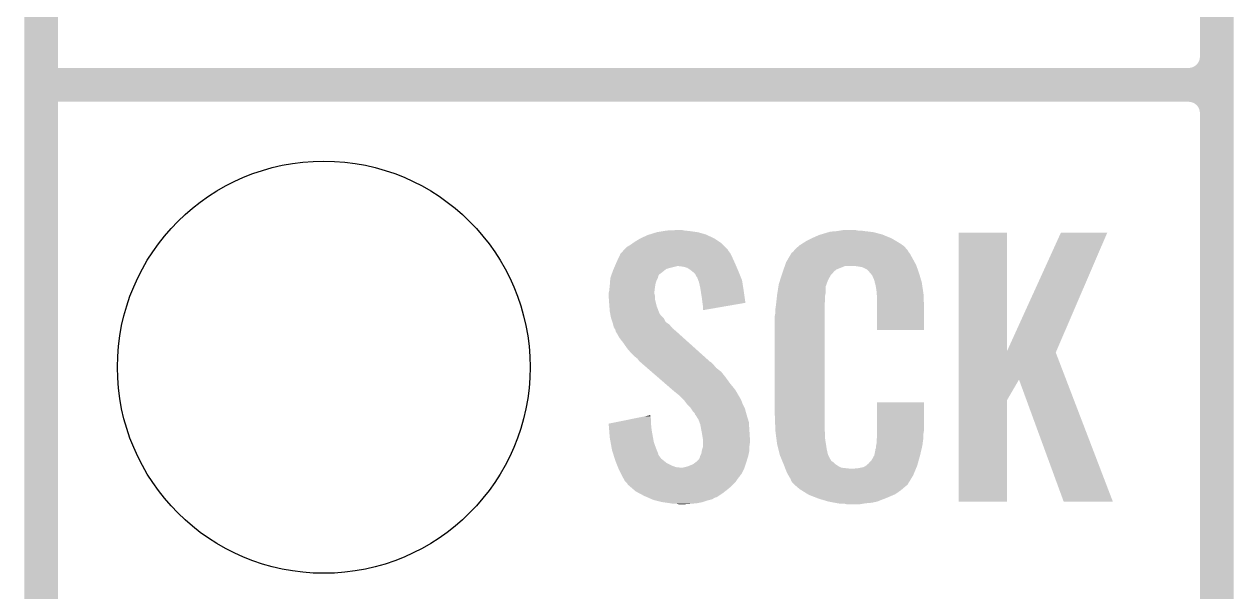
# Model space of a CAD drawing. Extents: x -1.3 to 24.2, y -3.9 to 39.2.
# Drawn here: x -1.35 to 4.09, y 9.15 to 11.7 of the extents above; entities that cross this region are included whole.
import ezdxf

# ---------------------------------------------------------------- set-up
doc = ezdxf.new("R2010")
doc.units = 0
doc.layers.get('0').update_dxf_attribs({"linetype": 'CONTINUOUS'})
for name, color, linetype in [('6DOF_IMU_14_CLICK_V100_GKO', 5, 'CONTINUOUS'), ('6DOF_IMU_14_CLICK_V100_GTO', 14, 'CONTINUOUS'), ('6DOF_IMU_14_CLICK_V100_GTS', 12, 'CONTINUOUS')]:
    doc.layers.add(name, color=color, linetype=linetype)

# ---------------------------------------------------------------- blocks, each defined once
blk = doc.blocks.new('ROUND_24')
blk.add_circle((0, 0), 0.9271)

msp = doc.modelspace()

# ---------------------------------------------------------------- linework, layer by layer
at = {"layer": '6DOF_IMU_14_CLICK_V100_GKO', "const_width": 0.1524}
msp.add_lwpolyline([(-1.27, -3.81), (-1.27, 22.733)], dxfattribs=at)
at = {"layer": '6DOF_IMU_14_CLICK_V100_GTO', "const_width": 0.1524}
for points in [[(4.0132, -0.5588), (4.0132, 18.3388)], [(4.0132, 11.557), (4.0132, 13.843)], [(-1.27, 11.43), (3.8862, 11.43)], [(-1.27, 11.43), (3.8862, 11.43)], [(4.0132, 9.017), (4.0132, 11.303)]]:
    msp.add_lwpolyline(points, dxfattribs=at)
for points in [[(3.8862, 11.43, 0.4142136), (4.0132, 11.557)], [(4.0132, 11.303, 0.4142136), (3.8862, 11.43)], [(4.0132, 11.303, 0.4142136), (3.8862, 11.43)]]:
    msp.add_lwpolyline(points, format="xyb", dxfattribs=at)
at = {"layer": '6DOF_IMU_14_CLICK_V100_GTO'}
for points in [[(1.463544, 10.7569), (1.49606, 10.76706), (1.71704, 10.7569), (1.681482, 10.76706)], [(1.49606, 10.76706), (1.52654, 10.77214), (1.681482, 10.76706), (1.64592, 10.77214)], [(1.52654, 10.77214), (1.541782, 10.77468), (1.64592, 10.77214), (1.620518, 10.77468)], [(1.541782, 10.77468), (1.59512, 10.77722), (1.620518, 10.77468), (1.607822, 10.77722)], [(2.2335, 10.7569), (2.267372, 10.76706), (2.509522, 10.7569), (2.471422, 10.76706)], [(2.267372, 10.76706), (2.275842, 10.7696), (2.471422, 10.76706), (2.451102, 10.7696)], [(2.275842, 10.7696), (2.30632, 10.77214), (2.451102, 10.7696), (2.43078, 10.77214)], [(2.30632, 10.77214), (2.32156, 10.77468), (2.43078, 10.77214), (2.413, 10.77468)], [(2.32156, 10.77468), (2.336802, 10.77722), (2.400302, 10.77468), (2.387602, 10.77722)], [(2.852432, 10.233764), (2.852442, 10.764496), (3.070906, 10.233764), (3.07086, 10.764496)], [(2.852442, 10.764496), (2.852444, 10.76452), (3.07086, 10.764496), (2.852444, 10.76452)], [(3.070906, 10.233764), (3.31216, 10.764488), (3.292622, 10.233764), (3.520424, 10.764488)], [(3.31216, 10.764488), (3.312176, 10.76452), (3.520424, 10.764488), (3.312176, 10.76452)], [(1.366518, 10.70356), (1.37922, 10.711178), (1.80086, 10.70356), (1.793242, 10.711178)], [(1.37922, 10.711178), (1.389884, 10.718798), (1.793242, 10.711178), (1.785622, 10.718798)], [(1.389884, 10.718798), (1.396998, 10.72388), (1.785622, 10.718798), (1.778, 10.72388)], [(1.396998, 10.72388), (1.422398, 10.739118), (1.778, 10.72388), (1.755142, 10.739118)], [(1.422398, 10.739118), (1.422402, 10.73912), (1.755142, 10.739118), (1.755138, 10.73912)], [(1.422402, 10.73912), (1.455422, 10.754362), (1.755138, 10.73912), (1.72248, 10.754362)], [(1.455422, 10.754362), (1.463544, 10.7569), (1.72248, 10.754362), (1.71704, 10.7569)], [(2.132874, 10.70356), (2.138682, 10.70864), (2.608582, 10.70356), (2.601472, 10.70864)], [(2.138682, 10.70864), (2.150658, 10.716262), (2.601472, 10.70864), (2.5908, 10.716262)], [(2.150658, 10.716262), (2.166622, 10.72642), (2.5908, 10.716262), (2.57387, 10.72642)], [(2.166622, 10.72642), (2.19202, 10.73912), (2.57387, 10.72642), (2.5527, 10.73912)], [(2.19202, 10.73912), (2.20218, 10.7442), (2.5527, 10.73912), (2.540364, 10.7442)], [(2.20218, 10.7442), (2.22504, 10.754362), (2.540364, 10.7442), (2.515686, 10.754362)], [(2.22504, 10.754362), (2.2335, 10.7569), (2.515686, 10.754362), (2.509522, 10.7569)], [(1.325204, 10.65276), (1.333502, 10.670538), (1.83642, 10.65276), (1.827532, 10.670538)], [(1.333502, 10.670538), (1.33583, 10.673078), (1.827532, 10.670538), (1.82626, 10.673078)], [(1.33583, 10.673078), (1.345146, 10.683242), (1.82626, 10.673078), (1.818642, 10.683242)], [(1.345146, 10.683242), (1.349796, 10.688316), (1.818642, 10.683242), (1.816102, 10.688316)], [(1.349796, 10.688316), (1.361444, 10.701022), (1.816102, 10.688316), (1.803398, 10.701022)], [(1.361444, 10.701022), (1.366518, 10.70356), (1.803398, 10.701022), (1.80086, 10.70356)], [(2.086684, 10.64768), (2.100134, 10.67054), (2.64668, 10.64768), (2.633982, 10.67054)], [(2.100134, 10.67054), (2.103126, 10.675622), (2.633982, 10.67054), (2.630172, 10.675622)], [(2.103126, 10.675622), (2.1082, 10.678164), (2.630172, 10.675622), (2.628266, 10.678164)], [(2.1082, 10.678164), (2.11023, 10.680702), (2.628266, 10.678164), (2.626362, 10.680702)], [(2.11023, 10.680702), (2.11429, 10.685776), (2.626362, 10.680702), (2.623822, 10.685776)], [(2.11429, 10.685776), (2.11836, 10.690862), (2.623822, 10.685776), (2.619464, 10.690862)], [(2.11836, 10.690862), (2.132874, 10.70356), (2.619464, 10.690862), (2.608582, 10.70356)], [(1.30048, 10.596878), (1.302656, 10.601958), (1.532888, 10.596878), (1.539238, 10.601958)], [(1.302656, 10.601958), (1.305922, 10.60958), (1.539238, 10.601958), (1.56718, 10.60958)], [(1.305922, 10.60958), (1.3081, 10.61466), (1.56718, 10.60958), (1.587498, 10.61466)], [(1.3081, 10.61466), (1.312454, 10.62482), (1.853476, 10.61466), (1.84912, 10.62482)], [(1.312454, 10.62482), (1.31572, 10.63244), (1.84912, 10.62482), (1.845658, 10.63244)], [(1.31572, 10.63244), (1.325204, 10.65276), (1.845658, 10.63244), (1.83642, 10.65276)], [(1.615438, 10.61212), (1.595118, 10.61466), (1.854564, 10.61212), (1.853476, 10.61466)], [(1.633222, 10.607042), (1.615438, 10.61212), (1.85674, 10.607042), (1.854564, 10.61212)], [(1.64846, 10.59688), (1.633222, 10.607042), (1.861096, 10.59688), (1.85674, 10.607042)], [(2.066162, 10.599418), (2.071494, 10.614658), (2.303782, 10.599418), (2.341876, 10.614658)], [(2.071494, 10.614658), (2.071496, 10.61466), (2.341876, 10.614658), (2.390138, 10.61466)], [(2.071496, 10.61466), (2.073272, 10.619738), (2.663734, 10.61466), (2.66192, 10.619738)], [(2.073272, 10.619738), (2.07772, 10.632442), (2.66192, 10.619738), (2.654992, 10.632442)], [(2.07772, 10.632442), (2.086684, 10.64768), (2.654992, 10.632442), (2.64668, 10.64768)], [(2.40792, 10.61212), (2.390138, 10.61466), (2.664642, 10.61212), (2.663734, 10.61466)], [(2.420618, 10.60958), (2.40792, 10.61212), (2.665548, 10.60958), (2.664642, 10.61212)], [(2.440936, 10.599422), (2.420618, 10.60958), (2.669176, 10.599422), (2.665548, 10.60958)], [(2.448562, 10.5918), (2.440936, 10.599422), (2.671898, 10.5918), (2.669176, 10.599422)], [(1.285826, 10.53592), (1.286998, 10.551158), (1.49098, 10.53592), (1.49606, 10.551158)], [(1.286998, 10.551158), (1.28778, 10.561318), (1.49606, 10.551158), (1.50114, 10.561318)], [(1.28778, 10.561318), (1.287782, 10.561322), (1.50114, 10.561318), (1.50114, 10.561322)], [(1.287782, 10.561322), (1.291408, 10.57148), (1.50114, 10.561322), (1.503678, 10.57148)], [(1.291408, 10.57148), (1.294128, 10.579096), (1.503678, 10.57148), (1.508762, 10.579096)], [(1.294128, 10.579096), (1.295036, 10.581638), (1.508762, 10.579096), (1.513838, 10.581638)], [(1.295036, 10.581638), (1.30048, 10.596878), (1.513838, 10.581638), (1.532888, 10.596878)], [(1.657986, 10.58926), (1.64846, 10.59688), (1.86436, 10.58926), (1.861096, 10.59688)], [(1.661158, 10.586722), (1.657986, 10.58926), (1.865376, 10.586722), (1.86436, 10.58926)], [(1.668778, 10.579098), (1.661158, 10.586722), (1.868426, 10.579098), (1.865376, 10.586722)], [(1.673858, 10.568944), (1.668778, 10.579098), (1.872486, 10.568944), (1.868426, 10.579098)], [(1.678934, 10.563866), (1.673858, 10.568944), (1.874518, 10.563866), (1.872486, 10.568944)], [(1.67894, 10.561324), (1.678934, 10.563866), (1.875534, 10.561324), (1.874518, 10.563866)], [(1.682752, 10.551158), (1.67894, 10.561324), (1.8796, 10.551158), (1.875534, 10.561324)], [(1.686558, 10.541002), (1.682752, 10.551158), (1.881204, 10.541002), (1.8796, 10.551158)], [(2.0447, 10.533382), (2.050312, 10.551158), (2.259216, 10.533382), (2.26568, 10.551158)], [(2.050312, 10.551158), (2.057532, 10.574018), (2.26568, 10.551158), (2.278378, 10.574018)], [(2.057532, 10.574018), (2.05994, 10.58164), (2.278378, 10.574018), (2.285996, 10.58164)], [(2.05994, 10.58164), (2.060828, 10.584182), (2.285996, 10.58164), (2.288538, 10.584182)], [(2.060828, 10.584182), (2.062604, 10.589256), (2.288538, 10.584182), (2.291078, 10.589256)], [(2.062604, 10.589256), (2.066162, 10.599418), (2.291078, 10.589256), (2.303782, 10.599418)], [(2.455092, 10.58418), (2.448562, 10.5918), (2.674618, 10.58418), (2.671898, 10.5918)], [(2.463798, 10.57402), (2.455092, 10.58418), (2.677608, 10.57402), (2.674618, 10.58418)], [(2.473958, 10.551162), (2.463798, 10.57402), (2.684332, 10.551162), (2.677608, 10.57402)], [(2.475994, 10.540998), (2.473958, 10.551162), (2.68732, 10.540998), (2.684332, 10.551162)], [(1.28016, 10.492742), (1.282064, 10.500358), (1.4859, 10.492742), (1.4859, 10.500358)], [(1.28016, 10.490198), (1.28016, 10.492742), (1.4859, 10.490198), (1.4859, 10.492742)], [(1.282064, 10.500358), (1.2827, 10.502902), (1.4859, 10.500358), (1.486216, 10.502902)], [(1.2827, 10.502902), (1.284476, 10.52068), (1.486216, 10.502902), (1.48844, 10.52068)], [(1.284476, 10.52068), (1.28524, 10.5283), (1.48844, 10.52068), (1.48971, 10.5283)], [(1.28524, 10.5283), (1.285826, 10.53592), (1.48971, 10.5283), (1.49098, 10.53592)], [(1.69164, 10.51814), (1.686558, 10.541002), (1.884814, 10.51814), (1.881204, 10.541002)], [(1.694048, 10.5029), (1.69164, 10.51814), (1.88722, 10.5029), (1.884814, 10.51814)], [(1.69926, 10.46988), (1.694048, 10.5029), (1.891924, 10.46988), (1.88722, 10.5029)], [(2.03708, 10.48512), (2.038682, 10.495278), (2.253488, 10.48512), (2.25552, 10.495278)], [(2.038682, 10.495278), (2.043094, 10.523216), (2.25552, 10.495278), (2.25552, 10.523216)], [(2.043094, 10.523216), (2.0447, 10.533382), (2.25552, 10.523216), (2.259216, 10.533382)], [(2.4765, 10.538462), (2.475994, 10.540998), (2.687702, 10.538462), (2.68732, 10.540998)], [(2.479038, 10.533384), (2.4765, 10.538462), (2.688464, 10.533384), (2.687702, 10.538462)], [(2.47904, 10.530842), (2.479038, 10.533384), (2.688844, 10.530842), (2.688464, 10.533384)], [(2.48158, 10.518138), (2.47904, 10.530842), (2.69075, 10.518138), (2.688844, 10.530842)], [(2.48412, 10.50036), (2.48158, 10.518138), (2.693416, 10.50036), (2.69075, 10.518138)], [(2.484902, 10.490198), (2.48412, 10.50036), (2.69494, 10.490198), (2.693416, 10.50036)], [(1.28016, 10.480038), (1.28016, 10.490198), (1.48844, 10.480038), (1.4859, 10.490198)], [(1.28125, 10.464798), (1.28016, 10.480038), (1.48844, 10.464798), (1.48844, 10.480038)], [(1.2827, 10.44448), (1.28125, 10.464798), (1.493522, 10.44448), (1.48844, 10.464798)], [(1.283482, 10.434318), (1.2827, 10.44448), (1.496062, 10.434318), (1.493522, 10.44448)], [(1.7018, 10.44956), (1.69926, 10.46988), (1.894818, 10.44956), (1.891924, 10.46988)], [(1.701802, 10.449556), (1.7018, 10.44956), (1.894818, 10.449556), (1.894818, 10.44956)], [(1.70434, 10.43178), (1.701802, 10.449556), (1.792176, 10.43178), (1.894818, 10.449556)], [(2.02946, 10.42162), (2.032, 10.4394), (2.25044, 10.42162), (2.25044, 10.4394)], [(2.032, 10.4394), (2.032282, 10.441938), (2.25044, 10.4394), (2.25044, 10.441938)], [(2.032282, 10.441938), (2.03454, 10.46226), (2.25044, 10.441938), (2.25298, 10.46226)], [(2.03454, 10.46226), (2.036796, 10.482578), (2.25298, 10.46226), (2.25298, 10.482578)], [(2.036796, 10.482578), (2.03708, 10.48512), (2.25298, 10.482578), (2.253488, 10.48512)], [(2.48666, 10.46734), (2.484902, 10.490198), (2.695894, 10.46734), (2.69494, 10.490198)], [(2.48666, 10.42924), (2.48666, 10.46734), (2.69748, 10.42924), (2.695894, 10.46734)], [(1.28524, 10.41146), (1.283482, 10.434318), (1.504856, 10.41146), (1.496062, 10.434318)], [(1.287088, 10.401302), (1.28524, 10.41146), (1.508764, 10.401302), (1.504856, 10.41146)], [(1.28755, 10.398756), (1.287088, 10.401302), (1.511302, 10.398756), (1.508764, 10.401302)], [(1.288474, 10.393682), (1.28755, 10.398756), (1.513842, 10.393682), (1.511302, 10.398756)], [(1.29032, 10.38352), (1.288474, 10.393682), (1.524002, 10.38352), (1.513842, 10.393682)], [(1.292016, 10.378436), (1.29032, 10.38352), (1.529082, 10.378436), (1.524002, 10.38352)], [(1.70434, 10.416568), (1.70434, 10.43178), (1.70434, 10.416568), (1.792176, 10.43178)], [(2.02692, 10.391142), (2.02946, 10.403842), (2.25044, 10.391142), (2.25044, 10.403842)], [(2.02692, 9.94156), (2.02692, 10.391142), (2.25044, 9.94156), (2.25044, 10.391142)], [(2.02946, 10.403842), (2.02946, 10.42162), (2.25044, 10.403842), (2.25044, 10.42162)], [(2.48666, 10.327664), (2.48666, 10.42924), (2.697456, 10.327664), (2.69748, 10.42924)], [(1.297094, 10.363202), (1.292016, 10.378436), (1.536704, 10.363202), (1.529082, 10.378436)], [(1.29794, 10.360658), (1.297094, 10.363202), (1.540518, 10.360658), (1.536704, 10.363202)], [(1.299846, 10.353038), (1.29794, 10.360658), (1.551942, 10.353038), (1.540518, 10.360658)], [(1.303018, 10.34034), (1.299846, 10.353038), (1.562826, 10.34034), (1.551942, 10.353038)], [(1.30607, 10.335258), (1.303018, 10.34034), (1.56718, 10.335258), (1.562826, 10.34034)], [(1.31064, 10.327642), (1.30607, 10.335258), (1.576068, 10.327642), (1.56718, 10.335258)], [(1.312546, 10.32002), (1.31064, 10.327642), (1.58496, 10.32002), (1.576068, 10.327642)], [(2.697456, 10.32764), (2.48666, 10.327664), (2.697456, 10.32764), (2.697456, 10.327664)], [(1.313178, 10.317486), (1.312546, 10.32002), (1.587782, 10.317486), (1.58496, 10.32002)], [(1.315718, 10.314938), (1.313178, 10.317486), (1.590618, 10.314938), (1.587782, 10.317486)], [(1.328418, 10.292082), (1.315718, 10.314938), (1.616062, 10.292082), (1.590618, 10.314938)], [(1.3462, 10.26922), (1.328418, 10.292082), (1.641512, 10.26922), (1.616062, 10.292082)], [(1.36398, 10.243818), (1.3462, 10.26922), (1.66979, 10.243818), (1.641512, 10.26922)], [(1.37922, 10.22604), (1.36398, 10.243818), (1.689582, 10.22604), (1.66979, 10.243818)], [(1.397, 10.20826), (1.37922, 10.22604), (1.709374, 10.20826), (1.689582, 10.22604)], [(2.85243, 10.10408), (2.852432, 10.226032), (3.335954, 10.10408), (3.289304, 10.226032)], [(2.852432, 10.226032), (2.852432, 10.233764), (3.289304, 10.226032), (3.292622, 10.233764)], [(1.409698, 10.198102), (1.397, 10.20826), (1.720682, 10.198102), (1.709374, 10.20826)], [(1.41732, 10.187942), (1.409698, 10.198102), (1.731992, 10.187942), (1.720682, 10.198102)], [(1.41986, 10.185398), (1.41732, 10.187942), (1.734824, 10.185398), (1.731992, 10.187942)], [(1.422792, 10.182858), (1.41986, 10.185398), (1.739898, 10.182858), (1.734824, 10.185398)], [(1.434512, 10.1727), (1.422792, 10.182858), (1.75006, 10.1727), (1.739898, 10.182858)], [(1.4521, 10.157458), (1.434512, 10.1727), (1.762762, 10.157458), (1.75006, 10.1727)], [(1.472616, 10.139678), (1.4521, 10.157458), (1.785622, 10.139678), (1.762762, 10.157458)], [(1.501922, 10.11428), (1.472616, 10.139678), (1.80594, 10.11428), (1.785622, 10.139678)], [(1.53416, 10.08634), (1.501922, 10.11428), (1.82626, 10.08634), (1.80594, 10.11428)], [(1.566402, 10.058398), (1.53416, 10.08634), (1.849122, 10.058398), (1.82626, 10.08634)], [(1.57226, 10.05332), (1.566402, 10.058398), (1.852086, 10.05332), (1.849122, 10.058398)], [(2.852428, 10.012678), (2.85243, 10.10408), (3.07086, 10.012678), (3.124174, 10.10408)], [(3.324856, 9.555498), (3.124174, 10.10408), (3.5458, 9.555498), (3.335954, 10.10408)], [(1.597658, 10.033002), (1.57226, 10.05332), (1.863936, 10.033002), (1.852086, 10.05332)], [(1.60274, 10.02792), (1.597658, 10.033002), (1.8669, 10.02792), (1.863936, 10.033002)], [(1.607822, 10.022838), (1.60274, 10.02792), (1.869442, 10.022838), (1.8669, 10.02792)], [(1.615438, 10.015222), (1.607822, 10.022838), (1.87452, 10.015222), (1.869442, 10.022838)], [(1.617978, 10.01268), (1.615438, 10.015222), (1.875474, 10.01268), (1.87452, 10.015222)], [(1.631318, 9.9949), (1.617978, 10.01268), (1.88214, 9.9949), (1.875474, 10.01268)], [(2.486664, 9.878058), (2.486682, 10.002496), (2.69748, 9.878058), (2.69748, 10.002496)], [(2.486682, 10.002496), (2.486684, 10.00252), (2.69748, 10.002496), (2.486684, 10.00252)], [(2.85242, 9.555504), (2.852428, 10.012678), (3.070836, 9.555504), (3.07086, 10.012678)], [(1.63322, 9.992362), (1.631318, 9.9949), (1.88341, 9.992362), (1.88214, 9.9949)], [(1.648458, 9.977122), (1.63322, 9.992362), (1.89103, 9.977122), (1.88341, 9.992362)], [(1.650156, 9.974578), (1.648458, 9.977122), (1.892302, 9.974578), (1.89103, 9.977122)], [(1.65862, 9.96188), (1.650156, 9.974578), (1.895766, 9.96188), (1.892302, 9.974578)], [(1.666236, 9.95426), (1.65862, 9.96188), (1.897844, 9.95426), (1.895766, 9.96188)], [(1.66878, 9.946644), (1.666236, 9.95426), (1.89992, 9.946644), (1.897844, 9.95426)], [(1.280182, 9.906004), (1.36793, 9.923778), (1.47066, 9.906004), (1.47066, 9.923778)], [(1.280386, 9.90346), (1.280182, 9.906004), (1.47066, 9.90346), (1.47066, 9.906004)], [(1.282408, 9.87806), (1.280386, 9.90346), (1.4732, 9.87806), (1.47066, 9.90346)], [(1.36793, 9.923778), (1.443168, 9.939018), (1.47066, 9.923778), (1.46812, 9.939018)], [(1.443168, 9.939018), (1.46812, 9.944072), (1.46812, 9.939018), (1.46812, 9.944072)], [(1.668784, 9.94664), (1.66878, 9.946644), (1.89992, 9.94664), (1.89992, 9.946644)], [(1.671318, 9.944102), (1.668784, 9.94664), (1.900702, 9.944102), (1.89992, 9.94664)], [(1.684018, 9.923782), (1.671318, 9.944102), (1.906954, 9.923782), (1.900702, 9.944102)], [(1.68783, 9.913618), (1.684018, 9.923782), (1.91008, 9.913618), (1.906954, 9.923782)], [(1.691638, 9.903462), (1.68783, 9.913618), (1.910758, 9.903462), (1.91008, 9.913618)], [(1.69688, 9.87552), (1.691638, 9.903462), (1.91262, 9.87552), (1.910758, 9.903462)], [(2.029272, 9.87806), (2.02692, 9.94156), (2.25044, 9.87806), (2.25044, 9.94156)], [(1.28524, 9.842498), (1.282408, 9.87806), (1.479668, 9.842498), (1.4732, 9.87806)], [(1.288936, 9.82218), (1.28524, 9.842498), (1.483362, 9.82218), (1.479668, 9.842498)], [(1.69926, 9.86282), (1.69688, 9.87552), (1.913414, 9.86282), (1.91262, 9.87552)], [(1.703918, 9.834882), (1.69926, 9.86282), (1.91516, 9.834882), (1.913414, 9.86282)], [(2.02946, 9.87298), (2.029272, 9.87806), (2.251166, 9.87298), (2.25044, 9.87806)], [(2.031118, 9.860278), (2.02946, 9.87298), (2.25298, 9.860278), (2.251166, 9.87298)], [(2.0341, 9.837418), (2.031118, 9.860278), (2.25298, 9.837418), (2.25298, 9.860278)], [(2.48412, 9.83234), (2.485934, 9.84504), (2.693246, 9.83234), (2.69494, 9.84504)], [(2.485934, 9.84504), (2.48666, 9.850122), (2.69494, 9.84504), (2.69494, 9.850122)], [(2.48666, 9.862818), (2.486664, 9.878058), (2.69494, 9.862818), (2.69748, 9.878058)], [(2.48666, 9.850122), (2.48666, 9.862818), (2.69494, 9.850122), (2.69494, 9.862818)], [(1.294016, 9.79424), (1.288936, 9.82218), (1.49352, 9.79424), (1.483362, 9.82218)], [(1.2954, 9.78662), (1.294016, 9.79424), (1.496568, 9.78662), (1.49352, 9.79424)], [(1.301016, 9.768836), (1.2954, 9.78662), (1.50368, 9.768836), (1.496568, 9.78662)], [(1.698836, 9.784078), (1.699262, 9.786622), (1.91262, 9.784078), (1.91262, 9.786622)], [(1.699262, 9.786622), (1.70434, 9.801864), (1.91262, 9.786622), (1.91262, 9.801864)], [(1.70434, 9.832342), (1.703918, 9.834882), (1.91516, 9.832342), (1.91516, 9.834882)], [(1.70434, 9.82218), (1.70434, 9.832342), (1.91516, 9.82218), (1.91516, 9.832342)], [(1.70434, 9.804398), (1.70434, 9.82218), (1.91262, 9.804398), (1.91516, 9.82218)], [(1.70434, 9.801864), (1.70434, 9.804398), (1.91262, 9.801864), (1.91262, 9.804398)], [(2.03708, 9.814562), (2.0341, 9.837418), (2.25659, 9.814562), (2.25298, 9.837418)], [(2.043432, 9.78916), (2.03708, 9.814562), (2.2606, 9.78916), (2.25659, 9.814562)], [(2.049146, 9.766298), (2.043432, 9.78916), (2.26568, 9.766298), (2.2606, 9.78916)], [(2.473962, 9.763762), (2.47904, 9.789162), (2.6797, 9.763762), (2.685676, 9.789162)], [(2.47904, 9.789162), (2.479042, 9.791704), (2.685676, 9.789162), (2.686274, 9.791704)], [(2.479042, 9.791704), (2.48158, 9.796784), (2.686274, 9.791704), (2.687468, 9.796784)], [(2.48158, 9.804402), (2.482088, 9.806942), (2.689262, 9.804402), (2.68986, 9.806942)], [(2.48158, 9.796784), (2.48158, 9.804402), (2.687468, 9.796784), (2.689262, 9.804402)], [(2.482088, 9.806942), (2.48412, 9.817102), (2.68986, 9.806942), (2.691214, 9.817102)], [(2.48412, 9.817102), (2.48412, 9.83234), (2.691214, 9.817102), (2.693246, 9.83234)], [(1.30182, 9.766294), (1.301016, 9.768836), (1.503684, 9.766294), (1.50368, 9.768836)], [(1.304224, 9.75868), (1.30182, 9.766294), (1.50876, 9.75868), (1.503684, 9.766294)], [(1.307432, 9.748518), (1.304224, 9.75868), (1.516382, 9.748518), (1.50876, 9.75868)], [(1.31064, 9.738358), (1.307432, 9.748518), (1.529082, 9.738358), (1.516382, 9.748518)], [(1.314706, 9.728198), (1.31064, 9.738358), (1.541782, 9.728198), (1.529082, 9.738358)], [(1.658622, 9.723122), (1.67555, 9.73582), (1.895686, 9.723122), (1.89992, 9.73582)], [(1.67555, 9.73582), (1.67894, 9.738362), (1.89992, 9.73582), (1.900682, 9.738362)], [(1.67894, 9.738362), (1.68402, 9.74344), (1.900682, 9.738362), (1.902204, 9.74344)], [(1.68402, 9.74344), (1.689102, 9.75106), (1.902204, 9.74344), (1.90449, 9.75106)], [(1.689102, 9.75106), (1.69164, 9.761222), (1.90449, 9.75106), (1.90754, 9.761222)], [(1.69164, 9.761222), (1.69672, 9.771382), (1.90754, 9.761222), (1.909798, 9.771382)], [(1.69672, 9.771382), (1.698836, 9.784078), (1.909798, 9.771382), (1.91262, 9.784078)], [(2.04978, 9.763762), (2.049146, 9.766298), (2.26695, 9.763762), (2.26568, 9.766298)], [(2.057102, 9.745982), (2.04978, 9.763762), (2.275842, 9.745982), (2.26695, 9.763762)], [(2.05815, 9.743436), (2.057102, 9.745982), (2.278382, 9.743436), (2.275842, 9.745982)], [(2.06024, 9.738362), (2.05815, 9.743436), (2.280924, 9.738362), (2.278382, 9.743436)], [(2.062332, 9.733278), (2.06024, 9.738362), (2.288542, 9.733278), (2.280924, 9.738362)], [(2.06547, 9.72566), (2.062332, 9.733278), (2.29616, 9.72566), (2.288542, 9.733278)], [(2.448566, 9.725676), (2.451102, 9.730738), (2.66912, 9.725676), (2.670526, 9.730738)], [(2.451102, 9.730738), (2.461262, 9.740902), (2.670526, 9.730738), (2.67335, 9.740902)], [(2.461262, 9.740902), (2.47396, 9.76376), (2.67335, 9.740902), (2.6797, 9.76376)], [(2.47396, 9.76376), (2.473962, 9.763762), (2.6797, 9.76376), (2.6797, 9.763762)], [(1.318768, 9.71804), (1.314706, 9.728198), (1.5621, 9.71804), (1.541782, 9.728198)], [(1.321816, 9.71042), (1.318768, 9.71804), (1.582422, 9.71042), (1.5621, 9.71804)], [(1.322832, 9.70788), (1.321816, 9.71042), (1.605282, 9.70788), (1.582422, 9.71042)], [(1.323848, 9.70534), (1.322832, 9.70788), (1.88976, 9.70534), (1.890606, 9.70788)], [(1.32588, 9.70026), (1.323848, 9.70534), (1.887218, 9.70026), (1.88976, 9.70534)], [(1.33604, 9.679942), (1.32588, 9.70026), (1.877058, 9.679942), (1.887218, 9.70026)], [(1.33731, 9.6774), (1.33604, 9.679942), (1.87452, 9.6774), (1.877058, 9.679942)], [(1.34112, 9.66978), (1.33731, 9.6774), (1.86944, 9.66978), (1.87452, 9.6774)], [(1.612902, 9.70788), (1.633222, 9.712962), (1.890606, 9.70788), (1.8923, 9.712962)], [(1.633222, 9.712962), (1.658622, 9.723122), (1.8923, 9.712962), (1.895686, 9.723122)], [(2.06756, 9.72058), (2.06547, 9.72566), (2.303782, 9.72058), (2.29616, 9.72566)], [(2.069514, 9.7155), (2.06756, 9.72058), (2.311402, 9.7155), (2.303782, 9.72058)], [(2.072446, 9.70788), (2.069514, 9.7155), (2.326644, 9.70788), (2.311402, 9.7155)], [(2.0744, 9.7028), (2.072446, 9.70788), (2.372362, 9.7028), (2.326644, 9.70788)], [(2.08026, 9.68756), (2.0744, 9.7028), (2.654448, 9.68756), (2.660724, 9.7028)], [(2.087318, 9.67486), (2.08026, 9.68756), (2.64922, 9.67486), (2.654448, 9.68756)], [(2.372362, 9.7028), (2.382522, 9.702802), (2.660724, 9.7028), (2.660726, 9.702802)], [(2.382522, 9.702802), (2.390144, 9.70534), (2.660726, 9.702802), (2.66177, 9.70534)], [(2.400302, 9.70534), (2.425702, 9.71042), (2.66177, 9.70534), (2.663862, 9.71042)], [(2.425702, 9.71042), (2.438394, 9.718038), (2.663862, 9.71042), (2.667, 9.718038)], [(2.438394, 9.718038), (2.438402, 9.718042), (2.667, 9.718038), (2.667, 9.718042)], [(2.438402, 9.718042), (2.446024, 9.72566), (2.667, 9.718042), (2.669116, 9.72566)], [(2.446024, 9.72566), (2.448566, 9.725676), (2.669116, 9.72566), (2.66912, 9.725676)], [(1.348176, 9.65708), (1.34112, 9.66978), (1.85928, 9.65708), (1.86944, 9.66978)], [(1.353818, 9.646922), (1.348176, 9.65708), (1.852506, 9.646922), (1.85928, 9.65708)], [(1.3589, 9.641838), (1.353818, 9.646922), (1.849118, 9.641838), (1.852506, 9.646922)], [(1.363978, 9.636758), (1.3589, 9.641838), (1.844038, 9.636758), (1.849118, 9.641838)], [(1.366518, 9.631684), (1.363978, 9.636758), (1.838964, 9.631684), (1.844038, 9.636758)], [(1.37245, 9.6266), (1.366518, 9.631684), (1.83388, 9.6266), (1.838964, 9.631684)], [(1.39023, 9.61136), (1.37245, 9.6266), (1.816102, 9.61136), (1.83388, 9.6266)], [(2.092962, 9.664698), (2.087318, 9.67486), (2.643122, 9.664698), (2.64922, 9.67486)], [(2.098038, 9.657084), (2.092962, 9.664698), (2.638554, 9.657084), (2.643122, 9.664698)], [(2.10058, 9.649464), (2.098038, 9.657084), (2.633982, 9.649464), (2.638554, 9.657084)], [(2.103114, 9.646926), (2.10058, 9.649464), (2.632458, 9.646926), (2.633982, 9.649464)], [(2.10312, 9.644384), (2.103114, 9.646926), (2.630934, 9.644384), (2.632458, 9.646926)], [(2.110742, 9.63676), (2.10312, 9.644384), (2.62636, 9.63676), (2.630934, 9.644384)], [(2.11582, 9.63168), (2.110742, 9.63676), (2.623816, 9.63168), (2.62636, 9.63676)], [(2.1209, 9.626598), (2.11582, 9.63168), (2.617464, 9.626598), (2.623816, 9.63168)], [(2.126826, 9.62152), (2.1209, 9.626598), (2.61112, 9.62152), (2.617464, 9.626598)], [(2.138678, 9.61136), (2.126826, 9.62152), (2.599268, 9.61136), (2.61112, 9.62152)], [(1.402082, 9.6012), (1.39023, 9.61136), (1.803038, 9.6012), (1.816102, 9.61136)], [(1.41637, 9.59358), (1.402082, 9.6012), (1.79324, 9.59358), (1.803038, 9.6012)], [(1.44018, 9.58088), (1.41637, 9.59358), (1.77419, 9.58088), (1.79324, 9.59358)], [(1.44599, 9.578338), (1.44018, 9.58088), (1.770378, 9.578338), (1.77419, 9.58088)], [(1.451796, 9.575798), (1.44599, 9.578338), (1.767834, 9.575798), (1.770378, 9.578338)], [(1.457598, 9.57326), (1.451796, 9.575798), (1.757678, 9.57326), (1.767834, 9.575798)], [(1.475018, 9.565638), (1.457598, 9.57326), (1.74498, 9.565638), (1.757678, 9.57326)], [(2.146808, 9.60628), (2.138678, 9.61136), (2.593342, 9.60628), (2.599268, 9.61136)], [(2.17526, 9.5885), (2.146808, 9.60628), (2.567942, 9.5885), (2.593342, 9.60628)], [(2.17932, 9.585962), (2.17526, 9.5885), (2.562018, 9.585962), (2.567942, 9.5885)], [(2.211976, 9.57326), (2.17932, 9.585962), (2.53238, 9.57326), (2.562018, 9.585962)], [(2.22504, 9.568178), (2.211976, 9.57326), (2.51931, 9.568178), (2.53238, 9.57326)], [(2.268218, 9.55548), (2.22504, 9.568178), (2.486658, 9.55548), (2.51931, 9.568178)], [(1.480818, 9.5631), (1.475018, 9.565638), (1.734824, 9.5631), (1.74498, 9.565638)], [(1.49098, 9.56056), (1.480818, 9.5631), (1.724662, 9.56056), (1.734824, 9.5631)], [(1.52146, 9.55294), (1.49098, 9.56056), (1.701798, 9.55294), (1.724662, 9.56056)], [(1.55702, 9.54786), (1.52146, 9.55294), (1.6764, 9.54786), (1.701798, 9.55294)], [(1.572258, 9.54532), (1.55702, 9.54786), (1.64592, 9.54532), (1.6764, 9.54786)], [(1.597658, 9.54278), (1.587498, 9.54532), (1.612902, 9.54278), (1.64592, 9.54532)], [(2.295314, 9.5504), (2.268218, 9.55548), (2.463798, 9.5504), (2.486658, 9.55548)], [(2.30886, 9.54786), (2.295314, 9.5504), (2.43586, 9.54786), (2.463798, 9.5504)], [(2.324098, 9.54532), (2.30886, 9.54786), (2.420618, 9.54532), (2.43586, 9.54786)], [(2.352038, 9.54278), (2.341878, 9.54532), (2.405378, 9.54278), (2.420618, 9.54532)], [(3.070836, 9.55548), (2.85242, 9.555504), (3.070836, 9.55548), (3.070836, 9.555504)], [(3.545806, 9.55548), (3.5458, 9.555498), (3.545806, 9.55548), (3.324856, 9.555498)]]:
    msp.add_solid(points, dxfattribs=at)

# ---------------------------------------------------------------- block references
at = {"layer": '6DOF_IMU_14_CLICK_V100_GTS'}
msp.add_blockref('ROUND_24', (0, 10.16), dxfattribs=at)

doc.saveas('drawing.dxf')
